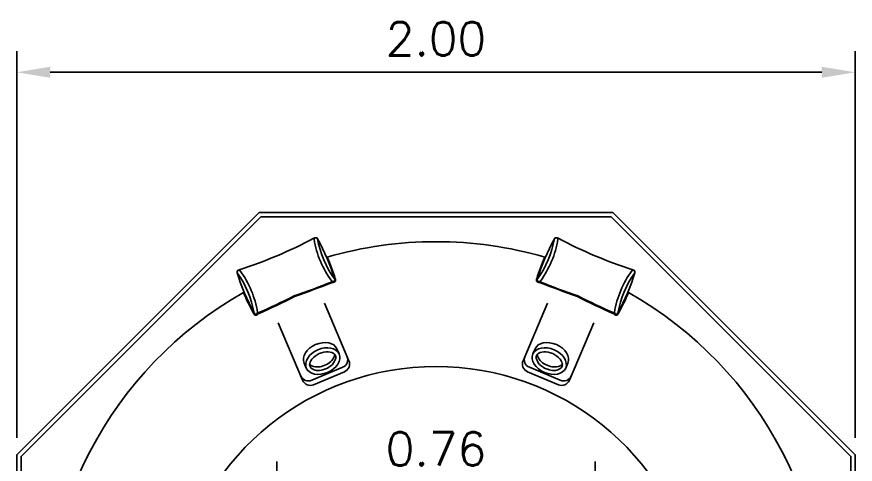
# Model space of a CAD drawing. Extents: x 2.92 to 5.63, y 0.15 to 4.3.
# Drawn here: x 3.305 to 5.305, y 3.227 to 4.295 of the extents above; entities that cross this region are included whole.
import ezdxf

# ---------------------------------------------------------------- set-up
doc = ezdxf.new("R2010")
doc.units = 0
doc.header["$MEASUREMENT"] = 0
doc.layers.get('0').update_dxf_attribs({"linetype": 'CONTINUOUS'})
doc.layers.get('DEFPOINTS').update_dxf_attribs({"linetype": 'CONTINUOUS'})
doc.layers.add('COTAS', color=1, linetype='CONTINUOUS')
doc.layers.add('SPA-ITAPARICA', color=7, linetype='CONTINUOUS')
doc.styles.add('COTA', font='ROMANS.SHX', dxfattribs={"height": 0.08})
doc.dimstyles.new('COTA', dxfattribs={"dimtxt": 0.04, "dimasz": 0.08, "dimexe": 0.05, "dimexo": 0.04, "dimgap": 0.04, "dimtad": 1, "dimzin": 0, "dimtxsty": 'COTA', "dimcen": 0.05, "dimclrd": 256, "dimclre": 256, "dimclrt": 7, "dimaunit": 1, "dimazin": 3, "dimtfac": 1, "dimtix": 1, "dimtofl": 0, "dimtmove": 0, "dimatfit": 3, "dimtolj": 1, "dimtzin": 0})

# ---------------------------------------------------------------- blocks, each defined once
blk = doc.blocks.new('*D5')
at = {"linetype": 'BYBLOCK'}
for p, q in [((151.6897, 147.8034), (151.6897, 148.7261)), ((153.6897, 147.8034), (153.6897, 148.7261)), ((151.7697, 148.6761), (153.6097, 148.6761))]:
    blk.add_line(p, q, dxfattribs=at)
for points in [[(151.7697, 148.6894), (151.7697, 148.6628), (151.6897, 148.6761)], [(153.6097, 148.6894), (153.6097, 148.6628), (153.6897, 148.6761)]]:
    blk.add_solid(points, dxfattribs=at)
at = {"layer": 'DEFPOINTS', "color": 0, "linetype": 'BYBLOCK'}
for p in [(153.6897, 148.6761), (151.6897, 147.7634), (153.6897, 147.7634)]:
    blk.add_point(p, dxfattribs=at)
at = {"color": 7, "linetype": 'BYBLOCK', "insert": (152.6897, 148.7561), "char_height": 0.08, "attachment_point": 5, "style": 'COTA'}
blk.add_mtext('\\A1;2.00', dxfattribs=at)
blk = doc.blocks.new('*D4')
at = {"linetype": 'BYBLOCK'}
for p, q in [((152.3097, 147.3137), (152.3097, 147.7472)), ((153.0697, 147.3137), (153.0697, 147.7472)), ((152.9897, 147.6972), (152.3897, 147.6972))]:
    blk.add_line(p, q, dxfattribs=at)
for points in [[(152.3897, 147.7105), (152.3897, 147.6838), (152.3097, 147.6972)], [(152.9897, 147.7105), (152.9897, 147.6838), (153.0697, 147.6972)]]:
    blk.add_solid(points, dxfattribs=at)
at = {"layer": 'DEFPOINTS', "color": 0, "linetype": 'BYBLOCK'}
for p in [(152.3097, 147.6972), (152.3097, 147.2737), (153.0697, 147.2737)]:
    blk.add_point(p, dxfattribs=at)
at = {"color": 7, "linetype": 'BYBLOCK', "insert": (152.6897, 147.7772), "char_height": 0.08, "attachment_point": 5, "style": 'COTA'}
blk.add_mtext('\\A1;0.76', dxfattribs=at)
blk = doc.blocks.new('VERS-ITAPARICA')
at = {"layer": 'SPA-ITAPARICA'}
for p, q in [((-0.2394, 0.7536), (-0.2341, 0.7414)), ((0.233, 0.7536), (0.2278, 0.7414)), ((-0.3179, 0.7198), (-0.3126, 0.7075)), ((-0.2996, 0.6785), (-0.2258, 0.7096)), ((0.2932, 0.6785), (0.2195, 0.7096)), ((0.3115, 0.7198), (0.3063, 0.7075))]:
    blk.add_line(p, q, dxfattribs=at)
blk.add_lwpolyline([(-1.0032, -0.343), (-0.4252, -0.921), (0.4189, -0.921), (0.9968, -0.343), (0.9968, 0.501), (0.4189, 1.079), (-0.4252, 1.079), (-1.0032, 0.501)], close=True, dxfattribs=at)
for points in [[(0.9864, -0.3387), (0.9864, 0.4967), (0.4145, 1.0686), (-0.4209, 1.0686), (-0.9927, 0.4967), (-0.9927, -0.3387), (-0.4209, -0.9105), (-0.272, -0.9105, 0.37267), (-0.2548, -0.8956), (-0.2464, -0.8372, -0.37267), (-0.2253, -0.819), (-0.0032, -0.819), (0.219, -0.819, -0.37267), (0.24, -0.8372), (0.2485, -0.8956, 0.37267), (0.2657, -0.9105), (0.4145, -0.9105)], [(-0.2624, 0.9726, -0.024671), (-0.2433, 0.9213, -0.617008), (-0.2501, 0.9121, -0.006967), (-0.3404, 0.8783, -0.006967), (-0.4274, 0.837, -0.617008), (-0.4388, 0.8386, -0.024767), (-0.4624, 0.8882, 0.646756), (-0.3038, -0.8015, 0.082435), (-0.2982, -0.8024), (0.2918, -0.8024, 0.082435), (0.2975, -0.8015, 0.646756), (0.4561, 0.8882, -0.024767), (0.4325, 0.8386, -0.617008), (0.4211, 0.837, -0.006967), (0.334, 0.8783, -0.006967), (0.2438, 0.9121, -0.617008), (0.237, 0.9213, -0.024671), (0.2561, 0.9726, 0.14212)], [(-0.252, 0.9153, 0.860811), (-0.245, 0.9204, -0.118472), (-0.2856, 1.0166, 0.703482), (-0.2941, 1.0151, 0.118472)], [(0.2457, 0.9153, -0.860811), (0.2387, 0.9204, 0.118472), (0.2792, 1.0166, -0.703482), (0.2878, 1.0151, -0.118472)], [(-0.4287, 0.8407, -0.860811), (-0.4373, 0.8393, 0.118472), (-0.4778, 0.9354, -0.703482), (-0.4708, 0.9406, -0.118472)], [(0.4224, 0.8407, 0.860811), (0.4309, 0.8393, -0.118472), (0.4715, 0.9354, 0.703482), (0.4645, 0.9406, 0.118472)]]:
    blk.add_lwpolyline(points, format="xyb", close=True, dxfattribs=at)
for points in [[(-0.3817, 0.976, 0.023301), (-0.2942, 1.0175, -0.445328), (-0.2856, 1.0166, -0.047275), (-0.245, 0.9204, -0.659333), (-0.2504, 0.9136, -0.007004), (-0.3411, 0.8799)], [(0.3754, 0.976, -0.023301), (0.2879, 1.0175, 0.445328), (0.2792, 1.0166, 0.047275), (0.2387, 0.9204, 0.659333), (0.244, 0.9136, 0.007004), (0.3348, 0.8799)], [(-0.3817, 0.976, -0.023301), (-0.4725, 0.9422, 0.445328), (-0.4778, 0.9354, 0.047275), (-0.4373, 0.8393, 0.659333), (-0.4286, 0.8384, 0.007004), (-0.3411, 0.8799)], [(0.3754, 0.976, 0.023301), (0.4661, 0.9422, -0.445328), (0.4715, 0.9354, -0.047275), (0.4309, 0.8393, -0.659333), (0.4223, 0.8384, -0.007004), (0.3348, 0.8799)], [(-0.3793, 0.816), (-0.3213, 0.6786, 0.414214), (-0.2951, 0.6679), (-0.2214, 0.699, 0.414214), (-0.2108, 0.7253), (-0.2688, 0.8627)], [(0.373, 0.816), (0.315, 0.6786, -0.414214), (0.2888, 0.6679), (0.2151, 0.699, -0.414214), (0.2044, 0.7253), (0.2624, 0.8627)]]:
    blk.add_lwpolyline(points, format="xyb", dxfattribs=at)
for centre, radius, start, end in [((-0.2336, 0.728), 0.02, 292.8806, 22.8806), ((0.2273, 0.728), 0.02, 157.1194, 247.1194), ((-0.0032, 0.079), 0.6326, 294.7065, 245.2935), ((-0.3073, 0.6969), 0.02, 202.8806, 292.8806), ((0.301, 0.6969), 0.02, 247.1194, 337.1194)]:
    blk.add_arc(centre, radius, start, end, dxfattribs=at)
blk.add_ellipse((-0.2786, 0.7367), major_axis=(-0.0392, -0.0169), ratio=0.690897, start_param=3.141593, end_param=6.283185, dxfattribs=at)
blk.add_ellipse((-0.2733, 0.7245), major_axis=(-0.0392, -0.0169), ratio=0.690897, dxfattribs=at)
at = {"layer": 'SPA-ITAPARICA', "extrusion": (0, 0, -1)}
blk.add_ellipse((0.267, 0.7245), major_axis=(0.0392, -0.0169), ratio=0.690897, dxfattribs=at)
blk.add_ellipse((0.2723, 0.7367), major_axis=(0.0392, -0.0169), ratio=0.690897, start_param=3.141593, end_param=6.283185, dxfattribs=at)
at = {"layer": 'SPA-ITAPARICA'}
for points, knots in [([(-0.3037, 0.7114), (-0.3019, 0.7071), (-0.2967, 0.7032), (-0.2791, 0.7014), (-0.2676, 0.7042), (-0.2456, 0.7179), (-0.2404, 0.7304), (-0.245, 0.7433), (-0.2559, 0.7488), (-0.2857, 0.7431), (-0.3003, 0.7311), (-0.3051, 0.7174), (-0.3049, 0.7141), (-0.3037, 0.7114)], [0, 0, 0, 0, 0.892179, 0.892179, 1.784357, 1.784357, 3.094872, 3.094872, 4.405387, 4.405387, 5.715903, 5.715903, 6.283185, 6.283185, 6.283185, 6.283185]), ([(-0.3046, 0.7169), (-0.302, 0.7138), (-0.2974, 0.7112), (-0.2817, 0.7096), (-0.2702, 0.7124), (-0.2509, 0.7244), (-0.2455, 0.7336), (-0.2448, 0.7403)], [0.19214, 0.19214, 0.19214, 0.19214, 0.892179, 0.892179, 1.784357, 1.784357, 2.818477, 2.818477, 2.818477, 2.818477]), ([(0.2974, 0.7114), (0.2956, 0.7071), (0.2904, 0.7032), (0.2728, 0.7014), (0.2613, 0.7042), (0.2392, 0.7179), (0.2341, 0.7304), (0.2386, 0.7433), (0.2496, 0.7488), (0.2793, 0.7431), (0.2939, 0.7311), (0.2987, 0.7174), (0.2986, 0.7141), (0.2974, 0.7114)], [0, 0, 0, 0, 0.892179, 0.892179, 1.784357, 1.784357, 3.094872, 3.094872, 4.405387, 4.405387, 5.715903, 5.715903, 6.283185, 6.283185, 6.283185, 6.283185]), ([(0.2983, 0.7169), (0.2957, 0.7138), (0.291, 0.7112), (0.2753, 0.7096), (0.2639, 0.7124), (0.2445, 0.7244), (0.2392, 0.7336), (0.2385, 0.7403)], [0.19214, 0.19214, 0.19214, 0.19214, 0.892179, 0.892179, 1.784357, 1.784357, 2.818477, 2.818477, 2.818477, 2.818477])]:
    blk.add_open_spline(points, degree=3, knots=knots, dxfattribs=at)

msp = doc.modelspace()

# ---------------------------------------------------------------- block references
at = {"layer": 'SPA-ITAPARICA'}
msp.add_blockref('VERS-ITAPARICA', (4.3079, 2.7488), dxfattribs=at)

# ---------------------------------------------------------------- dimensions: what is measured, and where the dimension line sits
at = {"layer": 'COTAS'}
for base, p1, p2, picture, middle in [((5.3047, 4.1626), (3.3047, 3.2499), (5.3047, 3.2499), '*D5', (4.3047, 4.2426)), ((3.9247, 3.1837), (4.6847, 2.7602), (3.9247, 2.7602), '*D4', (4.3047, 3.2637))]:
    dim = msp.add_linear_dim(base=base, p1=p1, p2=p2, dimstyle='COTA', override={"dimgap": 0.04, "dimcen": 0.06, "dimtofl": 0}, dxfattribs=at)
    dim.commit()
    dim.dimension.update_dxf_attribs({"geometry": picture, "text_midpoint": middle, "insert": (-148.385, -144.5135)})

doc.saveas('drawing.dxf')
